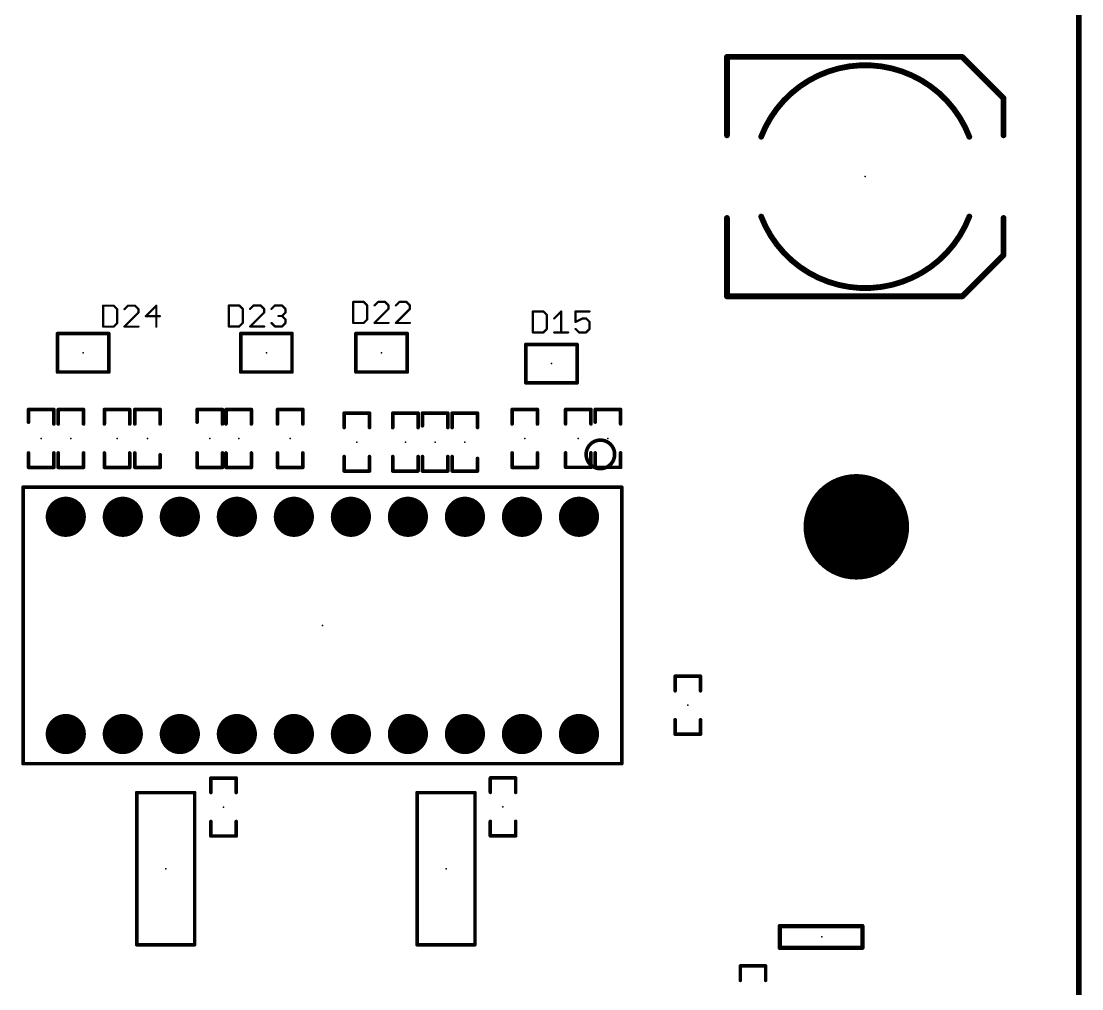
# Model space of a CAD drawing. Extents: x -36 to 36, y -94 to 86.
# Drawn here: x -1.79 to 35.41, y -51.98 to -18.04 of the extents above; entities that cross this region are included whole.
import ezdxf

# ---------------------------------------------------------------- set-up
doc = ezdxf.new("R2010")
doc.units = 0
for name, color, linetype in [('17', 82, 'CONTINUOUS'), ('20', 7, 'CONTINUOUS'), ('21', 253, 'CONTINUOUS'), ('23', 7, 'CONTINUOUS'), ('30', 253, 'CONTINUOUS')]:
    doc.layers.add(name, color=color, linetype=linetype)

# ---------------------------------------------------------------- blocks, each defined once
blk = doc.blocks.new('ROUNDP')
at = {"const_width": 0.5}
blk.add_lwpolyline([(0, -0.25, 1), (0, 0.25, 1), (0, -0.25)], format="xyb", dxfattribs=at)

msp = doc.modelspace()

# ---------------------------------------------------------------- linework, layer by layer
at = {"layer": '20', "const_width": 0.2032}
msp.add_lwpolyline([(35.306, -90), (35.306, 22.86)], dxfattribs=at)
at = {"layer": '20'}
msp.add_circle((27.5, -35.778), 1.8, dxfattribs=at)
at = {"layer": '21'}
for points, const_width in [([(22.963, -19.295), (31.213, -19.295)], 0.2032), ([(22.963, -22.045), (22.963, -19.295)], 0.2032), ([(32.663, -20.745), (31.213, -19.295)], 0.2032), ([(32.663, -20.745), (32.663, -22.045)], 0.2032), ([(22.963, -27.695), (22.963, -24.945)], 0.2032), ([(32.663, -24.945), (32.663, -26.245)], 0.2032), ([(32.663, -26.245), (31.213, -27.695)], 0.2032), ([(9.8531, -27.8887), (9.8531, -28.6259)], 0.0762), ([(10.2217, -27.8887), (9.8531, -27.8887)], 0.0762), ([(10.3446, -28.0115), (10.2217, -27.8887)], 0.0762), ([(10.7244, -27.8887), (10.6015, -28.0115)], 0.0762), ([(10.9701, -27.8887), (10.7244, -27.8887)], 0.0762), ([(11.093, -28.0115), (10.9701, -27.8887)], 0.0762), ([(11.4728, -27.8887), (11.3499, -28.0115)], 0.0762), ([(11.7185, -27.8887), (11.4728, -27.8887)], 0.0762), ([(11.8414, -28.0115), (11.7185, -27.8887)], 0.0762), ([(31.213, -27.695), (22.963, -27.695)], 0.2032), ([(1.0821, -28.0197), (1.0821, -28.7569)], 0.0762), ([(1.4507, -28.0197), (1.0821, -28.0197)], 0.0762), ([(1.5736, -28.1425), (1.4507, -28.0197)], 0.0762), ([(1.5736, -28.634), (1.5736, -28.1425)], 0.0762), ([(1.9534, -28.0197), (1.8305, -28.1425)], 0.0762), ([(1.8305, -28.7569), (2.322, -28.2654)], 0.0762), ([(2.1991, -28.0197), (1.9534, -28.0197)], 0.0762), ([(2.322, -28.1425), (2.1991, -28.0197)], 0.0762), ([(2.322, -28.2654), (2.322, -28.1425)], 0.0762), ([(2.9475, -28.0197), (2.5789, -28.3883)], 0.0762), ([(2.9475, -28.7569), (2.9475, -28.0197)], 0.0762), ([(5.4901, -28.0135), (5.4901, -28.7507)], 0.0762), ([(5.8587, -28.0135), (5.4901, -28.0135)], 0.0762), ([(5.9815, -28.1363), (5.8587, -28.0135)], 0.0762), ([(5.9815, -28.6278), (5.9815, -28.1363)], 0.0762), ([(6.3613, -28.0135), (6.2385, -28.1363)], 0.0762), ([(6.2385, -28.7507), (6.73, -28.2592)], 0.0762), ([(6.6071, -28.0135), (6.3613, -28.0135)], 0.0762), ([(6.73, -28.1363), (6.6071, -28.0135)], 0.0762), ([(6.73, -28.2592), (6.73, -28.1363)], 0.0762), ([(6.9869, -28.1363), (7.1098, -28.0135)], 0.0762), ([(7.1098, -28.0135), (7.3555, -28.0135)], 0.0762), ([(7.3555, -28.0135), (7.4784, -28.1363)], 0.0762), ([(7.4784, -28.2592), (7.3555, -28.3821)], 0.0762), ([(7.4784, -28.1363), (7.4784, -28.2592)], 0.0762), ([(10.3446, -28.503), (10.3446, -28.0115)], 0.0762), ([(10.6015, -28.6259), (11.093, -28.1344)], 0.0762), ([(11.093, -28.1344), (11.093, -28.0115)], 0.0762), ([(11.3499, -28.6259), (11.8414, -28.1344)], 0.0762), ([(11.8414, -28.1344), (11.8414, -28.0115)], 0.0762), ([(16.1551, -28.2227), (16.1551, -28.9599)], 0.0762), ([(16.5237, -28.2227), (16.1551, -28.2227)], 0.0762), ([(16.6466, -28.3455), (16.5237, -28.2227)], 0.0762), ([(16.9035, -28.4684), (17.1493, -28.2227)], 0.0762), ([(17.1493, -28.2227), (17.1493, -28.9599)], 0.0762), ([(18.1434, -28.2227), (17.6519, -28.2227)], 0.0762), ([(17.6519, -28.2227), (17.6519, -28.5913)], 0.0762), ([(1.4507, -28.7569), (1.5736, -28.634)], 0.0762), ([(2.5789, -28.3883), (3.0704, -28.3883)], 0.0762), ([(5.8587, -28.7507), (5.9815, -28.6278)], 0.0762), ([(7.1098, -28.7507), (6.9869, -28.6278)], 0.0762), ([(7.3555, -28.3821), (7.2326, -28.3821)], 0.0762), ([(7.3555, -28.3821), (7.4784, -28.505)], 0.0762), ([(7.4784, -28.6278), (7.3555, -28.7507)], 0.0762), ([(7.4784, -28.505), (7.4784, -28.6278)], 0.0762), ([(9.8531, -28.6259), (10.2217, -28.6259)], 0.0762), ([(10.2217, -28.6259), (10.3446, -28.503)], 0.0762), ([(11.093, -28.6259), (10.6015, -28.6259)], 0.0762), ([(11.8414, -28.6259), (11.3499, -28.6259)], 0.0762), ([(16.6466, -28.837), (16.6466, -28.3455)], 0.0762), ([(17.6519, -28.5913), (17.8977, -28.4684)], 0.0762), ([(17.8977, -28.4684), (18.0205, -28.4684)], 0.0762), ([(18.0205, -28.4684), (18.1434, -28.5913)], 0.0762), ([(18.1434, -28.5913), (18.1434, -28.837)], 0.0762), ([(-0.519, -28.998), (1.281, -28.998)], 0.127), ([(-0.519, -30.348), (-0.519, -28.998)], 0.127), ([(1.0821, -28.7569), (1.4507, -28.7569)], 0.0762), ([(1.281, -28.998), (1.281, -30.348)], 0.127), ([(2.322, -28.7569), (1.8305, -28.7569)], 0.0762), ([(5.4901, -28.7507), (5.8587, -28.7507)], 0.0762), ([(5.9072, -28.998), (7.7072, -28.998)], 0.127), ([(5.9072, -30.348), (5.9072, -28.998)], 0.127), ([(6.73, -28.7507), (6.2385, -28.7507)], 0.0762), ([(7.3555, -28.7507), (7.1098, -28.7507)], 0.0762), ([(7.7072, -28.998), (7.7072, -30.348)], 0.127), ([(9.948, -28.998), (11.748, -28.998)], 0.127), ([(9.948, -30.348), (9.948, -28.998)], 0.127), ([(11.748, -28.998), (11.748, -30.348)], 0.127), ([(16.1551, -28.9599), (16.5237, -28.9599)], 0.0762), ([(16.5237, -28.9599), (16.6466, -28.837)], 0.0762), ([(16.9035, -28.9599), (17.395, -28.9599)], 0.0762), ([(17.7748, -28.9599), (17.6519, -28.837)], 0.0762), ([(18.0205, -28.9599), (17.7748, -28.9599)], 0.0762), ([(18.1434, -28.837), (18.0205, -28.9599)], 0.0762), ([(15.906, -29.379), (17.706, -29.379)], 0.127), ([(15.906, -30.729), (15.906, -29.379)], 0.127), ([(17.706, -29.379), (17.706, -30.729)], 0.127), ([(1.281, -30.348), (-0.519, -30.348)], 0.127), ([(7.7072, -30.348), (5.9072, -30.348)], 0.127), ([(11.748, -30.348), (9.948, -30.348)], 0.127), ([(17.706, -30.729), (15.906, -30.729)], 0.127), ([(-0.6461, -31.663), (-1.5351, -31.663)], 0.127), ([(-1.5351, -31.663), (-1.5351, -32.1075)], 0.127), ([(-0.6461, -32.171), (-0.6461, -31.663)], 0.127), ([(0.3953, -31.663), (-0.4937, -31.663)], 0.127), ([(-0.4937, -31.663), (-0.4937, -32.171)], 0.127), ([(0.3953, -32.171), (0.3953, -31.663)], 0.127), ([(2.0145, -31.663), (1.1255, -31.663)], 0.127), ([(1.1255, -31.663), (1.1255, -32.171)], 0.127), ([(2.0145, -32.171), (2.0145, -31.663)], 0.127), ([(2.1939, -32.171), (2.1939, -31.663)], 0.127), ([(2.1939, -31.663), (3.0829, -31.663)], 0.127), ([(3.0829, -31.663), (3.0829, -32.171)], 0.127), ([(5.2673, -31.663), (4.3783, -31.663)], 0.127), ([(4.3783, -31.663), (4.3783, -32.1075)], 0.127), ([(5.2673, -32.171), (5.2673, -31.663)], 0.127), ([(6.2817, -31.663), (5.3927, -31.663)], 0.127), ([(5.3927, -31.663), (5.3927, -32.171)], 0.127), ([(6.2817, -32.171), (6.2817, -31.663)], 0.127), ([(8.0867, -31.663), (7.1977, -31.663)], 0.127), ([(7.1977, -31.663), (7.1977, -32.171)], 0.127), ([(8.0867, -32.171), (8.0867, -31.663)], 0.127), ([(16.3163, -31.663), (15.4273, -31.663)], 0.127), ([(15.4273, -31.663), (15.4273, -32.171)], 0.127), ([(16.3163, -32.171), (16.3163, -31.663)], 0.127), ([(18.1911, -31.6598), (17.3021, -31.6598)], 0.127), ([(17.3021, -31.6598), (17.3021, -32.1678)], 0.127), ([(18.1911, -32.1678), (18.1911, -31.6598)], 0.127), ([(19.2309, -31.6598), (18.3419, -31.6598)], 0.127), ([(18.3419, -31.6598), (18.3419, -32.1043)], 0.127), ([(19.2309, -32.1678), (19.2309, -31.6598)], 0.127), ([(10.4251, -31.79), (9.5361, -31.79)], 0.127), ([(9.5361, -31.79), (9.5361, -32.298)], 0.127), ([(10.4251, -32.298), (10.4251, -31.79)], 0.127), ([(12.1285, -31.79), (11.2395, -31.79)], 0.127), ([(11.2395, -31.79), (11.2395, -32.298)], 0.127), ([(12.1285, -32.298), (12.1285, -31.79)], 0.127), ([(13.1699, -31.79), (12.2809, -31.79)], 0.127), ([(12.2809, -31.79), (12.2809, -32.2345)], 0.127), ([(13.1699, -32.298), (13.1699, -31.79)], 0.127), ([(13.3239, -32.298), (13.3239, -31.79)], 0.127), ([(13.3239, -31.79), (14.2129, -31.79)], 0.127), ([(14.2129, -31.79), (14.2129, -32.298)], 0.127), ([(-1.5351, -33.695), (-1.5351, -33.187)], 0.127), ([(-0.6461, -33.187), (-0.6461, -33.695)], 0.127), ([(-0.4937, -33.187), (-0.4937, -33.695)], 0.127), ([(0.3953, -33.695), (0.3953, -33.187)], 0.127), ([(1.1255, -33.187), (1.1255, -33.695)], 0.127), ([(2.0145, -33.695), (2.0145, -33.187)], 0.127), ([(2.1939, -33.187), (2.1939, -33.695)], 0.127), ([(3.0829, -33.695), (3.0829, -33.2505)], 0.127), ([(4.3783, -33.695), (4.3783, -33.187)], 0.127), ([(5.2673, -33.187), (5.2673, -33.695)], 0.127), ([(5.3927, -33.187), (5.3927, -33.695)], 0.127), ([(6.2817, -33.695), (6.2817, -33.187)], 0.127), ([(7.1977, -33.187), (7.1977, -33.695)], 0.127), ([(8.0867, -33.695), (8.0867, -33.187)], 0.127), ([(9.5361, -33.314), (9.5361, -33.822)], 0.127), ([(10.4251, -33.822), (10.4251, -33.314)], 0.127), ([(11.2395, -33.314), (11.2395, -33.822)], 0.127), ([(12.1285, -33.822), (12.1285, -33.314)], 0.127), ([(12.2809, -33.822), (12.2809, -33.314)], 0.127), ([(13.1699, -33.314), (13.1699, -33.822)], 0.127), ([(13.3239, -33.314), (13.3239, -33.822)], 0.127), ([(14.2129, -33.822), (14.2129, -33.3775)], 0.127), ([(15.4273, -33.187), (15.4273, -33.695)], 0.127), ([(16.3163, -33.695), (16.3163, -33.187)], 0.127), ([(17.3021, -33.1838), (17.3021, -33.6918)], 0.127), ([(18.1911, -33.6918), (18.1911, -33.1838)], 0.127), ([(18.3419, -33.6918), (18.3419, -33.1838)], 0.127), ([(19.2309, -33.1838), (19.2309, -33.6918)], 0.127), ([(-0.6461, -33.695), (-1.5351, -33.695)], 0.127), ([(-0.4937, -33.695), (0.3953, -33.695)], 0.127), ([(1.1255, -33.695), (2.0145, -33.695)], 0.127), ([(2.1939, -33.695), (3.0829, -33.695)], 0.127), ([(5.2673, -33.695), (4.3783, -33.695)], 0.127), ([(5.3927, -33.695), (6.2817, -33.695)], 0.127), ([(7.1977, -33.695), (8.0867, -33.695)], 0.127), ([(9.5361, -33.822), (10.4251, -33.822)], 0.127), ([(11.2395, -33.822), (12.1285, -33.822)], 0.127), ([(13.1699, -33.822), (12.2809, -33.822)], 0.127), ([(13.3239, -33.822), (14.2129, -33.822)], 0.127), ([(15.4273, -33.695), (16.3163, -33.695)], 0.127), ([(17.3021, -33.6918), (18.1911, -33.6918)], 0.127), ([(19.2309, -33.6918), (18.3419, -33.6918)], 0.127), ([(-1.7275, -34.387), (19.2725, -34.387)], 0.127), ([(-1.7275, -44.087), (-1.7275, -34.387)], 0.127), ([(19.2725, -34.387), (19.2725, -44.087)], 0.127), ([(22.0345, -41.021), (21.1455, -41.021)], 0.127), ([(21.1455, -41.021), (21.1455, -41.529)], 0.127), ([(22.0345, -41.529), (22.0345, -41.021)], 0.127), ([(21.1455, -42.545), (21.1455, -43.053)], 0.127), ([(22.0345, -43.053), (22.0345, -42.545)], 0.127), ([(21.1455, -43.053), (22.0345, -43.053)], 0.127), ([(19.2725, -44.087), (-1.7275, -44.087)], 0.127), ([(5.7499, -44.5916), (4.8609, -44.5916)], 0.127), ([(4.8609, -44.5916), (4.8609, -45.0996)], 0.127), ([(5.7499, -45.0996), (5.7499, -44.5916)], 0.127), ([(15.5511, -44.5868), (14.6621, -44.5868)], 0.127), ([(14.6621, -44.5868), (14.6621, -45.0948)], 0.127), ([(15.5511, -45.0948), (15.5511, -44.5868)], 0.127), ([(2.2606, -50.4384), (2.2606, -45.1044)], 0.127), ([(2.2606, -45.1044), (4.2926, -45.1044)], 0.127), ([(4.2926, -45.1044), (4.2926, -50.4384)], 0.127), ([(12.0936, -50.4384), (12.0936, -45.1044)], 0.127), ([(12.0936, -45.1044), (14.1256, -45.1044)], 0.127), ([(14.1256, -45.1044), (14.1256, -50.4384)], 0.127), ([(4.8609, -46.1156), (4.8609, -46.6236)], 0.127), ([(5.7499, -46.6236), (5.7499, -46.1156)], 0.127), ([(14.6621, -46.1108), (14.6621, -46.6188)], 0.127), ([(15.5511, -46.6188), (15.5511, -46.1108)], 0.127), ([(4.8609, -46.6236), (5.7499, -46.6236)], 0.127), ([(14.6621, -46.6188), (15.5511, -46.6188)], 0.127), ([(24.8158, -50.546), (24.8158, -49.784)], 0.1524), ([(24.8158, -49.784), (27.7114, -49.784)], 0.1524), ([(27.7114, -49.784), (27.7114, -50.546)], 0.1524), ([(4.2926, -50.4384), (2.2606, -50.4384)], 0.127), ([(14.1256, -50.4384), (12.0936, -50.4384)], 0.127), ([(27.7114, -50.546), (24.8158, -50.546)], 0.1524), ([(24.3205, -51.181), (23.4315, -51.181)], 0.127), ([(23.4315, -51.181), (23.4315, -51.689)], 0.127), ([(24.3205, -51.689), (24.3205, -51.181)], 0.127)]:
    msp.add_lwpolyline(points, dxfattribs=dict(at, const_width=const_width))
for points, const_width in [([(22.963, -19.2442, 1), (22.963, -19.3458)], 0.1016), ([(23.0138, -19.295, 1), (22.9122, -19.295)], 0.1016), ([(31.2489, -19.2591, 1), (31.1771, -19.3309)], 0.1016), ([(31.213, -19.3458, 1), (31.213, -19.2442)], 0.1016), ([(31.463, -22.095, 0.6875), (24.163, -22.095)], 0.2032), ([(32.7138, -20.745, 1), (32.6122, -20.745)], 0.1016), ([(32.6271, -20.7809, 1), (32.6989, -20.7091)], 0.1016), ([(22.9122, -22.045, 1), (23.0138, -22.045)], 0.1016), ([(24.1156, -22.0768, 1), (24.2104, -22.1132)], 0.1016), ([(31.4156, -22.1132, 1), (31.5104, -22.0768)], 0.1016), ([(32.6122, -22.045, 1), (32.7138, -22.045)], 0.1016), ([(23.0138, -24.945, 1), (22.9122, -24.945)], 0.1016), ([(24.163, -24.895, 0.6875), (31.463, -24.895)], 0.2032), ([(24.2104, -24.8768, 1), (24.1156, -24.9132)], 0.1016), ([(31.5104, -24.9132, 1), (31.4156, -24.8768)], 0.1016), ([(32.7138, -24.945, 1), (32.6122, -24.945)], 0.1016), ([(32.6122, -26.245, 1), (32.7138, -26.245)], 0.1016), ([(32.6989, -26.2809, 1), (32.6271, -26.2091)], 0.1016), ([(9.8531, -27.8696, 1), (9.8531, -27.9077)], 0.0381), ([(9.8722, -27.8887, 1), (9.8341, -27.8887)], 0.0381), ([(10.2352, -27.8752, 1), (10.2082, -27.9021)], 0.0381), ([(10.2217, -27.9077, 1), (10.2217, -27.8696)], 0.0381), ([(10.7244, -27.8696, 1), (10.7244, -27.9077)], 0.0381), ([(10.7379, -27.9021, 1), (10.7109, -27.8752)], 0.0381), ([(10.9836, -27.8752, 1), (10.9567, -27.9021)], 0.0381), ([(10.9701, -27.9077, 1), (10.9701, -27.8696)], 0.0381), ([(11.4728, -27.8696, 1), (11.4728, -27.9077)], 0.0381), ([(11.4863, -27.9021, 1), (11.4593, -27.8752)], 0.0381), ([(11.732, -27.8752, 1), (11.7051, -27.9021)], 0.0381), ([(11.7185, -27.9077, 1), (11.7185, -27.8696)], 0.0381), ([(22.963, -27.6442, 1), (22.963, -27.7458)], 0.1016), ([(22.9122, -27.695, 1), (23.0138, -27.695)], 0.1016), ([(31.1771, -27.6591, 1), (31.2489, -27.7309)], 0.1016), ([(31.213, -27.7458, 1), (31.213, -27.6442)], 0.1016), ([(1.0821, -28.0006, 1), (1.0821, -28.0387)], 0.0381), ([(1.1012, -28.0197, 1), (1.0631, -28.0197)], 0.0381), ([(1.4642, -28.0062, 1), (1.4372, -28.0331)], 0.0381), ([(1.4507, -28.0387, 1), (1.4507, -28.0006)], 0.0381), ([(1.5926, -28.1425, 1), (1.5545, -28.1425)], 0.0381), ([(1.5601, -28.156, 1), (1.5871, -28.1291)], 0.0381), ([(1.817, -28.1291, 1), (1.844, -28.156)], 0.0381), ([(1.9534, -28.0006, 1), (1.9534, -28.0387)], 0.0381), ([(1.9669, -28.0331, 1), (1.9399, -28.0062)], 0.0381), ([(2.2126, -28.0062, 1), (2.1857, -28.0331)], 0.0381), ([(2.1991, -28.0387, 1), (2.1991, -28.0006)], 0.0381), ([(2.3411, -28.1425, 1), (2.303, -28.1425)], 0.0381), ([(2.303, -28.2654, 1), (2.3411, -28.2654)], 0.0381), ([(2.3085, -28.156, 1), (2.3355, -28.1291)], 0.0381), ([(2.3355, -28.2789, 1), (2.3085, -28.2519)], 0.0381), ([(2.9666, -28.0197, 1), (2.9285, -28.0197)], 0.0381), ([(2.961, -28.0331, 1), (2.9341, -28.0062)], 0.0381), ([(5.4901, -27.9944, 1), (5.4901, -28.0325)], 0.0381), ([(5.5091, -28.0135, 1), (5.471, -28.0135)], 0.0381), ([(5.8721, -28, 1), (5.8452, -28.0269)], 0.0381), ([(5.8587, -28.0325, 1), (5.8587, -27.9944)], 0.0381), ([(6.0006, -28.1363, 1), (5.9625, -28.1363)], 0.0381), ([(5.9681, -28.1498, 1), (5.995, -28.1229)], 0.0381), ([(6.225, -28.1229, 1), (6.2519, -28.1498)], 0.0381), ([(6.3613, -27.9944, 1), (6.3613, -28.0325)], 0.0381), ([(6.3748, -28.0269, 1), (6.3479, -28)], 0.0381), ([(6.6206, -28, 1), (6.5936, -28.0269)], 0.0381), ([(6.6071, -28.0325, 1), (6.6071, -27.9944)], 0.0381), ([(6.749, -28.1363, 1), (6.7109, -28.1363)], 0.0381), ([(6.7109, -28.2592, 1), (6.749, -28.2592)], 0.0381), ([(6.7165, -28.1498, 1), (6.7434, -28.1229)], 0.0381), ([(6.7434, -28.2727, 1), (6.7165, -28.2457)], 0.0381), ([(6.9734, -28.1229, 1), (7.0004, -28.1498)], 0.0381), ([(7.1098, -27.9944, 1), (7.1098, -28.0325)], 0.0381), ([(7.1232, -28.0269, 1), (7.0963, -28)], 0.0381), ([(7.369, -28, 1), (7.342, -28.0269)], 0.0381), ([(7.3555, -28.0325, 1), (7.3555, -27.9944)], 0.0381), ([(7.4974, -28.1363, 1), (7.4593, -28.1363)], 0.0381), ([(7.4593, -28.2592, 1), (7.4974, -28.2592)], 0.0381), ([(7.4649, -28.1498, 1), (7.4918, -28.1229)], 0.0381), ([(7.4918, -28.2727, 1), (7.4649, -28.2457)], 0.0381), ([(10.3636, -28.0115, 1), (10.3255, -28.0115)], 0.0381), ([(10.3311, -28.025, 1), (10.3581, -27.9981)], 0.0381), ([(10.588, -27.9981, 1), (10.615, -28.025)], 0.0381), ([(11.112, -28.0115, 1), (11.0739, -28.0115)], 0.0381), ([(11.0739, -28.1344, 1), (11.112, -28.1344)], 0.0381), ([(11.0795, -28.025, 1), (11.1065, -27.9981)], 0.0381), ([(11.1065, -28.1479, 1), (11.0795, -28.1209)], 0.0381), ([(11.3365, -27.9981, 1), (11.3634, -28.025)], 0.0381), ([(11.8605, -28.0115, 1), (11.8224, -28.0115)], 0.0381), ([(11.8224, -28.1344, 1), (11.8605, -28.1344)], 0.0381), ([(11.8279, -28.025, 1), (11.8549, -27.9981)], 0.0381), ([(11.8549, -28.1479, 1), (11.8279, -28.1209)], 0.0381), ([(16.1742, -28.2227, 1), (16.1361, -28.2227)], 0.0381), ([(16.1551, -28.2036, 1), (16.1551, -28.2417)], 0.0381), ([(16.5372, -28.2092, 1), (16.5102, -28.2361)], 0.0381), ([(16.5237, -28.2417, 1), (16.5237, -28.2036)], 0.0381), ([(17.1683, -28.2227, 1), (17.1302, -28.2227)], 0.0381), ([(17.1627, -28.2361, 1), (17.1358, -28.2092)], 0.0381), ([(17.6519, -28.2036, 1), (17.6519, -28.2417)], 0.0381), ([(17.671, -28.2227, 1), (17.6329, -28.2227)], 0.0381), ([(18.1434, -28.2417, 1), (18.1434, -28.2036)], 0.0381), ([(1.5545, -28.634, 1), (1.5926, -28.634)], 0.0381), ([(1.5871, -28.6475, 1), (1.5601, -28.6206)], 0.0381), ([(2.5789, -28.3692, 1), (2.5789, -28.4073)], 0.0381), ([(2.5655, -28.3748, 1), (2.5924, -28.4018)], 0.0381), ([(3.0704, -28.4073, 1), (3.0704, -28.3692)], 0.0381), ([(5.9625, -28.6278, 1), (6.0006, -28.6278)], 0.0381), ([(5.995, -28.6413, 1), (5.9681, -28.6144)], 0.0381), ([(7.0004, -28.6144, 1), (6.9734, -28.6413)], 0.0381), ([(7.2326, -28.363, 1), (7.2326, -28.4011)], 0.0381), ([(7.369, -28.3686, 1), (7.342, -28.3956)], 0.0381), ([(7.342, -28.3686, 1), (7.369, -28.3956)], 0.0381), ([(7.3555, -28.4011, 1), (7.3555, -28.363)], 0.0381), ([(7.4974, -28.505, 1), (7.4593, -28.505)], 0.0381), ([(7.4593, -28.6278, 1), (7.4974, -28.6278)], 0.0381), ([(7.4649, -28.5184, 1), (7.4918, -28.4915)], 0.0381), ([(7.4918, -28.6413, 1), (7.4649, -28.6144)], 0.0381), ([(9.8531, -28.6069, 1), (9.8531, -28.645)], 0.0381), ([(9.8341, -28.6259, 1), (9.8722, -28.6259)], 0.0381), ([(10.2082, -28.6124, 1), (10.2352, -28.6394)], 0.0381), ([(10.2217, -28.645, 1), (10.2217, -28.6069)], 0.0381), ([(10.3255, -28.503, 1), (10.3636, -28.503)], 0.0381), ([(10.3581, -28.5165, 1), (10.3311, -28.4896)], 0.0381), ([(10.6015, -28.6069, 1), (10.6015, -28.645)], 0.0381), ([(10.588, -28.6124, 1), (10.615, -28.6394)], 0.0381), ([(11.093, -28.645, 1), (11.093, -28.6069)], 0.0381), ([(11.3499, -28.6069, 1), (11.3499, -28.645)], 0.0381), ([(11.3365, -28.6124, 1), (11.3634, -28.6394)], 0.0381), ([(11.8414, -28.645, 1), (11.8414, -28.6069)], 0.0381), ([(16.6656, -28.3455, 1), (16.6275, -28.3455)], 0.0381), ([(16.6331, -28.359, 1), (16.6601, -28.3321)], 0.0381), ([(16.89, -28.4549, 1), (16.917, -28.4819)], 0.0381), ([(17.6434, -28.5742, 1), (17.6605, -28.6083)], 0.0381), ([(17.6329, -28.5913, 1), (17.671, -28.5913)], 0.0381), ([(17.8977, -28.4494, 1), (17.8977, -28.4875)], 0.0381), ([(17.9062, -28.4855, 1), (17.8892, -28.4514)], 0.0381), ([(18.034, -28.4549, 1), (18.0071, -28.4819)], 0.0381), ([(18.0205, -28.4875, 1), (18.0205, -28.4494)], 0.0381), ([(18.1625, -28.5913, 1), (18.1244, -28.5913)], 0.0381), ([(18.1299, -28.6048, 1), (18.1569, -28.5778)], 0.0381), ([(-0.4873, -28.998, 1), (-0.5508, -28.998)], 0.0635), ([(-0.519, -28.9663, 1), (-0.519, -29.0297)], 0.0635), ([(1.0821, -28.7379, 1), (1.0821, -28.776)], 0.0381), ([(1.0631, -28.7569, 1), (1.1012, -28.7569)], 0.0381), ([(1.3128, -28.998, 1), (1.2493, -28.998)], 0.0635), ([(1.281, -29.0297, 1), (1.281, -28.9663)], 0.0635), ([(1.4372, -28.7434, 1), (1.4642, -28.7704)], 0.0381), ([(1.4507, -28.776, 1), (1.4507, -28.7379)], 0.0381), ([(1.8305, -28.7379, 1), (1.8305, -28.776)], 0.0381), ([(1.817, -28.7434, 1), (1.844, -28.7704)], 0.0381), ([(2.322, -28.776, 1), (2.322, -28.7379)], 0.0381), ([(2.9285, -28.7569, 1), (2.9666, -28.7569)], 0.0381), ([(5.4901, -28.7317, 1), (5.4901, -28.7698)], 0.0381), ([(5.471, -28.7507, 1), (5.5091, -28.7507)], 0.0381), ([(5.8452, -28.7372, 1), (5.8721, -28.7642)], 0.0381), ([(5.8587, -28.7698, 1), (5.8587, -28.7317)], 0.0381), ([(5.939, -28.998, 1), (5.8755, -28.998)], 0.0635), ([(5.9072, -28.9663, 1), (5.9072, -29.0297)], 0.0635), ([(6.225, -28.7372, 1), (6.2519, -28.7642)], 0.0381), ([(6.2385, -28.7317, 1), (6.2385, -28.7698)], 0.0381), ([(6.73, -28.7698, 1), (6.73, -28.7317)], 0.0381), ([(7.1098, -28.7317, 1), (7.1098, -28.7698)], 0.0381), ([(7.0963, -28.7642, 1), (7.1232, -28.7372)], 0.0381), ([(7.342, -28.7372, 1), (7.369, -28.7642)], 0.0381), ([(7.3555, -28.7698, 1), (7.3555, -28.7317)], 0.0381), ([(7.7389, -28.998, 1), (7.6755, -28.998)], 0.0635), ([(7.7072, -29.0297, 1), (7.7072, -28.9663)], 0.0635), ([(9.9798, -28.998, 1), (9.9162, -28.998)], 0.0635), ([(9.948, -28.9663, 1), (9.948, -29.0297)], 0.0635), ([(11.7798, -28.998, 1), (11.7163, -28.998)], 0.0635), ([(11.748, -29.0297, 1), (11.748, -28.9663)], 0.0635), ([(16.1551, -28.9409, 1), (16.1551, -28.979)], 0.0381), ([(16.1361, -28.9599, 1), (16.1742, -28.9599)], 0.0381), ([(16.5102, -28.9464, 1), (16.5372, -28.9734)], 0.0381), ([(16.5237, -28.979, 1), (16.5237, -28.9409)], 0.0381), ([(16.6275, -28.837, 1), (16.6656, -28.837)], 0.0381), ([(16.6601, -28.8505, 1), (16.6331, -28.8236)], 0.0381), ([(16.9035, -28.9409, 1), (16.9035, -28.979)], 0.0381), ([(17.1302, -28.9599, 1), (17.1683, -28.9599)], 0.0381), ([(17.395, -28.979, 1), (17.395, -28.9409)], 0.0381), ([(17.6654, -28.8236, 1), (17.6385, -28.8505)], 0.0381), ([(17.7748, -28.9409, 1), (17.7748, -28.979)], 0.0381), ([(17.7613, -28.9734, 1), (17.7883, -28.9464)], 0.0381), ([(18.0071, -28.9464, 1), (18.034, -28.9734)], 0.0381), ([(18.0205, -28.979, 1), (18.0205, -28.9409)], 0.0381), ([(18.1244, -28.837, 1), (18.1625, -28.837)], 0.0381), ([(18.1569, -28.8505, 1), (18.1299, -28.8236)], 0.0381), ([(15.9378, -29.379, 1), (15.8742, -29.379)], 0.0635), ([(15.906, -29.3473, 1), (15.906, -29.4108)], 0.0635), ([(17.7377, -29.379, 1), (17.6743, -29.379)], 0.0635), ([(17.706, -29.4108, 1), (17.706, -29.3473)], 0.0635), ([(-0.519, -30.3163, 1), (-0.519, -30.3798)], 0.0635), ([(-0.5508, -30.348, 1), (-0.4873, -30.348)], 0.0635), ([(1.2493, -30.348, 1), (1.3128, -30.348)], 0.0635), ([(1.281, -30.3798, 1), (1.281, -30.3163)], 0.0635), ([(5.9072, -30.3163, 1), (5.9072, -30.3798)], 0.0635), ([(5.8755, -30.348, 1), (5.939, -30.348)], 0.0635), ([(7.6755, -30.348, 1), (7.7389, -30.348)], 0.0635), ([(7.7072, -30.3798, 1), (7.7072, -30.3163)], 0.0635), ([(9.9162, -30.348, 1), (9.9798, -30.348)], 0.0635), ([(9.948, -30.3163, 1), (9.948, -30.3798)], 0.0635), ([(11.7163, -30.348, 1), (11.7798, -30.348)], 0.0635), ([(11.748, -30.3798, 1), (11.748, -30.3163)], 0.0635), ([(15.8742, -30.729, 1), (15.9378, -30.729)], 0.0635), ([(15.906, -30.6973, 1), (15.906, -30.7608)], 0.0635), ([(17.6743, -30.729, 1), (17.7377, -30.729)], 0.0635), ([(17.706, -30.7608, 1), (17.706, -30.6973)], 0.0635), ([(-1.5034, -31.663, 1), (-1.5669, -31.663)], 0.0635), ([(-1.5351, -31.6313, 1), (-1.5351, -31.6947)], 0.0635), ([(-0.6143, -31.663, 1), (-0.6779, -31.663)], 0.0635), ([(-0.6461, -31.6947, 1), (-0.6461, -31.6313)], 0.0635), ([(-0.4937, -31.6313, 1), (-0.4937, -31.6947)], 0.0635), ([(-0.462, -31.663, 1), (-0.5254, -31.663)], 0.0635), ([(0.4271, -31.663, 1), (0.3636, -31.663)], 0.0635), ([(0.3953, -31.6947, 1), (0.3953, -31.6313)], 0.0635), ([(1.1255, -31.6313, 1), (1.1255, -31.6947)], 0.0635), ([(1.1572, -31.663, 1), (1.0938, -31.663)], 0.0635), ([(2.0463, -31.663, 1), (1.9828, -31.663)], 0.0635), ([(2.0145, -31.6947, 1), (2.0145, -31.6313)], 0.0635), ([(2.1939, -31.6313, 1), (2.1939, -31.6947)], 0.0635), ([(2.2257, -31.663, 1), (2.1622, -31.663)], 0.0635), ([(3.1147, -31.663, 1), (3.0511, -31.663)], 0.0635), ([(3.0829, -31.6947, 1), (3.0829, -31.6313)], 0.0635), ([(4.4101, -31.663, 1), (4.3466, -31.663)], 0.0635), ([(4.3783, -31.6313, 1), (4.3783, -31.6947)], 0.0635), ([(5.2991, -31.663, 1), (5.2356, -31.663)], 0.0635), ([(5.2673, -31.6947, 1), (5.2673, -31.6313)], 0.0635), ([(5.4245, -31.663, 1), (5.361, -31.663)], 0.0635), ([(5.3927, -31.6313, 1), (5.3927, -31.6947)], 0.0635), ([(6.3135, -31.663, 1), (6.25, -31.663)], 0.0635), ([(6.2817, -31.6947, 1), (6.2817, -31.6313)], 0.0635), ([(7.1977, -31.6313, 1), (7.1977, -31.6947)], 0.0635), ([(7.2294, -31.663, 1), (7.166, -31.663)], 0.0635), ([(8.1185, -31.663, 1), (8.0549, -31.663)], 0.0635), ([(8.0867, -31.6947, 1), (8.0867, -31.6313)], 0.0635), ([(15.4273, -31.6313, 1), (15.4273, -31.6947)], 0.0635), ([(15.4591, -31.663, 1), (15.3956, -31.663)], 0.0635), ([(16.3481, -31.663, 1), (16.2846, -31.663)], 0.0635), ([(16.3163, -31.6947, 1), (16.3163, -31.6313)], 0.0635), ([(17.3021, -31.6281, 1), (17.3021, -31.6915)], 0.0635), ([(17.3338, -31.6598, 1), (17.2704, -31.6598)], 0.0635), ([(18.2229, -31.6598, 1), (18.1594, -31.6598)], 0.0635), ([(18.1911, -31.6915, 1), (18.1911, -31.6281)], 0.0635), ([(18.3737, -31.6598, 1), (18.3102, -31.6598)], 0.0635), ([(18.3419, -31.6281, 1), (18.3419, -31.6915)], 0.0635), ([(19.2627, -31.6598, 1), (19.1992, -31.6598)], 0.0635), ([(19.2309, -31.6915, 1), (19.2309, -31.6281)], 0.0635), ([(9.5361, -31.7583, 1), (9.5361, -31.8218)], 0.0635), ([(9.5679, -31.79, 1), (9.5044, -31.79)], 0.0635), ([(10.4569, -31.79, 1), (10.3933, -31.79)], 0.0635), ([(10.4251, -31.8218, 1), (10.4251, -31.7583)], 0.0635), ([(11.2395, -31.7583, 1), (11.2395, -31.8218)], 0.0635), ([(11.2713, -31.79, 1), (11.2078, -31.79)], 0.0635), ([(12.1603, -31.79, 1), (12.0968, -31.79)], 0.0635), ([(12.1285, -31.8218, 1), (12.1285, -31.7583)], 0.0635), ([(12.2809, -31.7583, 1), (12.2809, -31.8218)], 0.0635), ([(12.3127, -31.79, 1), (12.2492, -31.79)], 0.0635), ([(13.2017, -31.79, 1), (13.1381, -31.79)], 0.0635), ([(13.1699, -31.8218, 1), (13.1699, -31.7583)], 0.0635), ([(13.3557, -31.79, 1), (13.2921, -31.79)], 0.0635), ([(13.3239, -31.7583, 1), (13.3239, -31.8218)], 0.0635), ([(14.2447, -31.79, 1), (14.1812, -31.79)], 0.0635), ([(14.2129, -31.8218, 1), (14.2129, -31.7583)], 0.0635), ([(-1.5669, -32.1075, 1), (-1.5034, -32.1075)], 0.0635), ([(-0.6779, -32.171, 1), (-0.6143, -32.171)], 0.0635), ([(-0.5254, -32.171, 1), (-0.462, -32.171)], 0.0635), ([(0.3636, -32.171, 1), (0.4271, -32.171)], 0.0635), ([(1.0938, -32.171, 1), (1.1572, -32.171)], 0.0635), ([(1.9828, -32.171, 1), (2.0463, -32.171)], 0.0635), ([(2.1622, -32.171, 1), (2.2257, -32.171)], 0.0635), ([(3.0511, -32.171, 1), (3.1147, -32.171)], 0.0635), ([(4.3466, -32.1075, 1), (4.4101, -32.1075)], 0.0635), ([(5.2356, -32.171, 1), (5.2991, -32.171)], 0.0635), ([(5.361, -32.171, 1), (5.4245, -32.171)], 0.0635), ([(6.25, -32.171, 1), (6.3135, -32.171)], 0.0635), ([(7.166, -32.171, 1), (7.2294, -32.171)], 0.0635), ([(8.0549, -32.171, 1), (8.1185, -32.171)], 0.0635), ([(9.5044, -32.298, 1), (9.5679, -32.298)], 0.0635), ([(10.3933, -32.298, 1), (10.4569, -32.298)], 0.0635), ([(11.2078, -32.298, 1), (11.2713, -32.298)], 0.0635), ([(12.0968, -32.298, 1), (12.1603, -32.298)], 0.0635), ([(12.2492, -32.2345, 1), (12.3127, -32.2345)], 0.0635), ([(13.1381, -32.298, 1), (13.2017, -32.298)], 0.0635), ([(13.2921, -32.298, 1), (13.3557, -32.298)], 0.0635), ([(14.1812, -32.298, 1), (14.2447, -32.298)], 0.0635), ([(15.3956, -32.171, 1), (15.4591, -32.171)], 0.0635), ([(16.2846, -32.171, 1), (16.3481, -32.171)], 0.0635), ([(17.2704, -32.1678, 1), (17.3338, -32.1678)], 0.0635), ([(18.1594, -32.1678, 1), (18.2229, -32.1678)], 0.0635), ([(18.3102, -32.1043, 1), (18.3737, -32.1043)], 0.0635), ([(19.1992, -32.1678, 1), (19.2627, -32.1678)], 0.0635), ([(18.5225, -33.737, 1), (18.5225, -32.737, 1), (18.5225, -33.737)], 0.127), ([(-1.5034, -33.187, 1), (-1.5669, -33.187)], 0.0635), ([(-0.6143, -33.187, 1), (-0.6779, -33.187)], 0.0635), ([(-0.462, -33.187, 1), (-0.5254, -33.187)], 0.0635), ([(0.4271, -33.187, 1), (0.3636, -33.187)], 0.0635), ([(1.1572, -33.187, 1), (1.0938, -33.187)], 0.0635), ([(2.0463, -33.187, 1), (1.9828, -33.187)], 0.0635), ([(2.2257, -33.187, 1), (2.1622, -33.187)], 0.0635), ([(3.1147, -33.2505, 1), (3.0511, -33.2505)], 0.0635), ([(4.4101, -33.187, 1), (4.3466, -33.187)], 0.0635), ([(5.2991, -33.187, 1), (5.2356, -33.187)], 0.0635), ([(5.4245, -33.187, 1), (5.361, -33.187)], 0.0635), ([(6.3135, -33.187, 1), (6.25, -33.187)], 0.0635), ([(7.2294, -33.187, 1), (7.166, -33.187)], 0.0635), ([(8.1185, -33.187, 1), (8.0549, -33.187)], 0.0635), ([(9.5679, -33.314, 1), (9.5044, -33.314)], 0.0635), ([(10.4569, -33.314, 1), (10.3933, -33.314)], 0.0635), ([(11.2713, -33.314, 1), (11.2078, -33.314)], 0.0635), ([(12.1603, -33.314, 1), (12.0968, -33.314)], 0.0635), ([(12.3127, -33.314, 1), (12.2492, -33.314)], 0.0635), ([(13.2017, -33.314, 1), (13.1381, -33.314)], 0.0635), ([(13.3557, -33.314, 1), (13.2921, -33.314)], 0.0635), ([(14.2447, -33.3775, 1), (14.1812, -33.3775)], 0.0635), ([(15.4591, -33.187, 1), (15.3956, -33.187)], 0.0635), ([(16.3481, -33.187, 1), (16.2846, -33.187)], 0.0635), ([(17.3338, -33.1838, 1), (17.2704, -33.1838)], 0.0635), ([(18.2229, -33.1838, 1), (18.1594, -33.1838)], 0.0635), ([(18.3737, -33.1838, 1), (18.3102, -33.1838)], 0.0635), ([(19.2627, -33.1838, 1), (19.1992, -33.1838)], 0.0635), ([(-1.5351, -33.6632, 1), (-1.5351, -33.7268)], 0.0635), ([(-1.5669, -33.695, 1), (-1.5034, -33.695)], 0.0635), ([(-0.6779, -33.695, 1), (-0.6143, -33.695)], 0.0635), ([(-0.6461, -33.7268, 1), (-0.6461, -33.6632)], 0.0635), ([(-0.4937, -33.6632, 1), (-0.4937, -33.7268)], 0.0635), ([(-0.5254, -33.695, 1), (-0.462, -33.695)], 0.0635), ([(0.3636, -33.695, 1), (0.4271, -33.695)], 0.0635), ([(0.3953, -33.7268, 1), (0.3953, -33.6632)], 0.0635), ([(1.1255, -33.6632, 1), (1.1255, -33.7268)], 0.0635), ([(1.0938, -33.695, 1), (1.1572, -33.695)], 0.0635), ([(1.9828, -33.695, 1), (2.0463, -33.695)], 0.0635), ([(2.0145, -33.7268, 1), (2.0145, -33.6632)], 0.0635), ([(2.1939, -33.6632, 1), (2.1939, -33.7268)], 0.0635), ([(2.1622, -33.695, 1), (2.2257, -33.695)], 0.0635), ([(3.0511, -33.695, 1), (3.1147, -33.695)], 0.0635), ([(3.0829, -33.7268, 1), (3.0829, -33.6632)], 0.0635), ([(4.3783, -33.6632, 1), (4.3783, -33.7268)], 0.0635), ([(4.3466, -33.695, 1), (4.4101, -33.695)], 0.0635), ([(5.2356, -33.695, 1), (5.2991, -33.695)], 0.0635), ([(5.2673, -33.7268, 1), (5.2673, -33.6632)], 0.0635), ([(5.3927, -33.6632, 1), (5.3927, -33.7268)], 0.0635), ([(5.361, -33.695, 1), (5.4245, -33.695)], 0.0635), ([(6.25, -33.695, 1), (6.3135, -33.695)], 0.0635), ([(6.2817, -33.7268, 1), (6.2817, -33.6632)], 0.0635), ([(7.1977, -33.6632, 1), (7.1977, -33.7268)], 0.0635), ([(7.166, -33.695, 1), (7.2294, -33.695)], 0.0635), ([(8.0549, -33.695, 1), (8.1185, -33.695)], 0.0635), ([(8.0867, -33.7268, 1), (8.0867, -33.6632)], 0.0635), ([(9.5361, -33.7903, 1), (9.5361, -33.8538)], 0.0635), ([(9.5044, -33.822, 1), (9.5679, -33.822)], 0.0635), ([(10.3933, -33.822, 1), (10.4569, -33.822)], 0.0635), ([(10.4251, -33.8538, 1), (10.4251, -33.7903)], 0.0635), ([(11.2395, -33.7903, 1), (11.2395, -33.8538)], 0.0635), ([(11.2078, -33.822, 1), (11.2713, -33.822)], 0.0635), ([(12.0968, -33.822, 1), (12.1603, -33.822)], 0.0635), ([(12.1285, -33.8538, 1), (12.1285, -33.7903)], 0.0635), ([(12.2809, -33.7903, 1), (12.2809, -33.8538)], 0.0635), ([(12.2492, -33.822, 1), (12.3127, -33.822)], 0.0635), ([(13.1381, -33.822, 1), (13.2017, -33.822)], 0.0635), ([(13.1699, -33.8538, 1), (13.1699, -33.7903)], 0.0635), ([(13.2921, -33.822, 1), (13.3557, -33.822)], 0.0635), ([(13.3239, -33.7903, 1), (13.3239, -33.8538)], 0.0635), ([(14.1812, -33.822, 1), (14.2447, -33.822)], 0.0635), ([(14.2129, -33.8538, 1), (14.2129, -33.7903)], 0.0635), ([(15.4273, -33.6632, 1), (15.4273, -33.7268)], 0.0635), ([(15.3956, -33.695, 1), (15.4591, -33.695)], 0.0635), ([(16.2846, -33.695, 1), (16.3481, -33.695)], 0.0635), ([(16.3163, -33.7268, 1), (16.3163, -33.6632)], 0.0635), ([(17.3021, -33.66, 1), (17.3021, -33.7236)], 0.0635), ([(17.2704, -33.6918, 1), (17.3338, -33.6918)], 0.0635), ([(18.1594, -33.6918, 1), (18.2229, -33.6918)], 0.0635), ([(18.1911, -33.7236, 1), (18.1911, -33.66)], 0.0635), ([(18.3419, -33.66, 1), (18.3419, -33.7236)], 0.0635), ([(18.3102, -33.6918, 1), (18.3737, -33.6918)], 0.0635), ([(19.1992, -33.6918, 1), (19.2627, -33.6918)], 0.0635), ([(19.2309, -33.7236, 1), (19.2309, -33.66)], 0.0635), ([(-1.7275, -34.3552, 1), (-1.7275, -34.4188)], 0.0635), ([(-1.6958, -34.387, 1), (-1.7592, -34.387)], 0.0635), ([(19.3042, -34.387, 1), (19.2408, -34.387)], 0.0635), ([(19.2725, -34.4188, 1), (19.2725, -34.3552)], 0.0635), ([(21.1455, -40.9892, 1), (21.1455, -41.0528)], 0.0635), ([(21.1773, -41.021, 1), (21.1138, -41.021)], 0.0635), ([(22.0663, -41.021, 1), (22.0028, -41.021)], 0.0635), ([(22.0345, -41.0528, 1), (22.0345, -40.9892)], 0.0635), ([(21.1138, -41.529, 1), (21.1773, -41.529)], 0.0635), ([(22.0028, -41.529, 1), (22.0663, -41.529)], 0.0635), ([(21.1773, -42.545, 1), (21.1138, -42.545)], 0.0635), ([(22.0663, -42.545, 1), (22.0028, -42.545)], 0.0635), ([(21.1455, -43.0213, 1), (21.1455, -43.0848)], 0.0635), ([(21.1138, -43.053, 1), (21.1773, -43.053)], 0.0635), ([(22.0028, -43.053, 1), (22.0663, -43.053)], 0.0635), ([(22.0345, -43.0848, 1), (22.0345, -43.0213)], 0.0635), ([(-1.7275, -44.0553, 1), (-1.7275, -44.1188)], 0.0635), ([(-1.7592, -44.087, 1), (-1.6958, -44.087)], 0.0635), ([(19.2408, -44.087, 1), (19.3042, -44.087)], 0.0635), ([(19.2725, -44.1188, 1), (19.2725, -44.0553)], 0.0635), ([(4.8609, -44.5598, 1), (4.8609, -44.6234)], 0.0635), ([(4.8926, -44.5916, 1), (4.8292, -44.5916)], 0.0635), ([(5.7816, -44.5916, 1), (5.7182, -44.5916)], 0.0635), ([(5.7499, -44.6234, 1), (5.7499, -44.5598)], 0.0635), ([(14.6939, -44.5868, 1), (14.6303, -44.5868)], 0.0635), ([(14.6621, -44.5551, 1), (14.6621, -44.6186)], 0.0635), ([(15.5829, -44.5868, 1), (15.5193, -44.5868)], 0.0635), ([(15.5511, -44.6186, 1), (15.5511, -44.5551)], 0.0635), ([(2.2924, -45.1044, 1), (2.2288, -45.1044)], 0.0635), ([(2.2606, -45.0727, 1), (2.2606, -45.1362)], 0.0635), ([(4.3243, -45.1044, 1), (4.2609, -45.1044)], 0.0635), ([(4.2926, -45.1362, 1), (4.2926, -45.0727)], 0.0635), ([(4.8292, -45.0996, 1), (4.8926, -45.0996)], 0.0635), ([(5.7182, -45.0996, 1), (5.7816, -45.0996)], 0.0635), ([(12.1254, -45.1044, 1), (12.0618, -45.1044)], 0.0635), ([(12.0936, -45.0727, 1), (12.0936, -45.1362)], 0.0635), ([(14.1574, -45.1044, 1), (14.0938, -45.1044)], 0.0635), ([(14.1256, -45.1362, 1), (14.1256, -45.0727)], 0.0635), ([(14.6303, -45.0948, 1), (14.6939, -45.0948)], 0.0635), ([(15.5193, -45.0948, 1), (15.5829, -45.0948)], 0.0635), ([(4.8926, -46.1156, 1), (4.8292, -46.1156)], 0.0635), ([(5.7816, -46.1156, 1), (5.7182, -46.1156)], 0.0635), ([(14.6939, -46.1108, 1), (14.6303, -46.1108)], 0.0635), ([(15.5829, -46.1108, 1), (15.5193, -46.1108)], 0.0635), ([(4.8609, -46.5919, 1), (4.8609, -46.6554)], 0.0635), ([(4.8292, -46.6236, 1), (4.8926, -46.6236)], 0.0635), ([(5.7182, -46.6236, 1), (5.7816, -46.6236)], 0.0635), ([(5.7499, -46.6554, 1), (5.7499, -46.5919)], 0.0635), ([(14.6303, -46.6188, 1), (14.6939, -46.6188)], 0.0635), ([(14.6621, -46.587, 1), (14.6621, -46.6506)], 0.0635), ([(15.5193, -46.6188, 1), (15.5829, -46.6188)], 0.0635), ([(15.5511, -46.6506, 1), (15.5511, -46.587)], 0.0635), ([(24.8539, -49.784, 1), (24.7777, -49.784)], 0.0762), ([(24.8158, -49.7459, 1), (24.8158, -49.8221)], 0.0762), ([(27.7495, -49.784, 1), (27.6733, -49.784)], 0.0762), ([(27.7114, -49.8221, 1), (27.7114, -49.7459)], 0.0762), ([(2.2606, -50.4066, 1), (2.2606, -50.4702)], 0.0635), ([(2.2288, -50.4384, 1), (2.2924, -50.4384)], 0.0635), ([(4.2609, -50.4384, 1), (4.3243, -50.4384)], 0.0635), ([(4.2926, -50.4702, 1), (4.2926, -50.4066)], 0.0635), ([(12.0936, -50.4066, 1), (12.0936, -50.4702)], 0.0635), ([(12.0618, -50.4384, 1), (12.1254, -50.4384)], 0.0635), ([(14.0938, -50.4384, 1), (14.1574, -50.4384)], 0.0635), ([(14.1256, -50.4702, 1), (14.1256, -50.4066)], 0.0635), ([(24.8158, -50.5079, 1), (24.8158, -50.5841)], 0.0762), ([(24.7777, -50.546, 1), (24.8539, -50.546)], 0.0762), ([(27.6733, -50.546, 1), (27.7495, -50.546)], 0.0762), ([(27.7114, -50.5841, 1), (27.7114, -50.5079)], 0.0762), ([(23.4315, -51.1493, 1), (23.4315, -51.2128)], 0.0635), ([(23.4632, -51.181, 1), (23.3998, -51.181)], 0.0635), ([(24.3523, -51.181, 1), (24.2888, -51.181)], 0.0635), ([(24.3205, -51.2128, 1), (24.3205, -51.1493)], 0.0635), ([(23.3998, -51.689, 1), (23.4632, -51.689)], 0.0635), ([(24.2888, -51.689, 1), (24.3523, -51.689)], 0.0635)]:
    msp.add_lwpolyline(points, format="xyb", dxfattribs=dict(at, const_width=const_width))
at = {"layer": '23'}
for p in [(27.813, -23.495), (0.381, -29.673), (6.8072, -29.673), (10.848, -29.673), (16.806, -30.054), (-1.0906, -32.679), (-0.0492, -32.679), (1.57, -32.679), (2.6384, -32.679), (4.8228, -32.679), (5.8372, -32.679), (7.6422, -32.679), (15.8718, -32.679), (17.7466, -32.6758), (18.7864, -32.6758), (9.9806, -32.806), (11.684, -32.806), (12.7254, -32.806), (13.7684, -32.806), (8.7725, -39.237), (21.59, -42.037), (5.3054, -45.6076), (15.1066, -45.6028), (3.2766, -47.7714), (13.1096, -47.7714), (26.289, -50.165)]:
    msp.add_point(p, dxfattribs=at)
at = {"layer": '30', "const_width": 1.8508}
msp.add_lwpolyline([(27.5, -36.7034, 1), (27.5, -34.8526, 1), (27.5, -36.7034)], format="xyb", dxfattribs=at)

# ---------------------------------------------------------------- block references
at = {"layer": '17', "xscale": 1.308, "yscale": 1.308, "rotation": 270}
for p in [(-0.2275, -35.427), (-0.2275, -35.427), (1.7725, -35.427), (1.7725, -35.427), (3.7725, -35.427), (3.7725, -35.427), (5.7725, -35.427), (5.7725, -35.427), (7.7725, -35.427), (7.7725, -35.427), (9.7725, -35.427), (9.7725, -35.427), (11.7725, -35.427), (11.7725, -35.427), (13.7725, -35.427), (13.7725, -35.427), (15.7725, -35.427), (15.7725, -35.427), (17.7725, -35.427), (17.7725, -35.427), (-0.2275, -43.047), (-0.2275, -43.047), (1.7725, -43.047), (1.7725, -43.047), (3.7725, -43.047), (3.7725, -43.047), (5.7725, -43.047), (5.7725, -43.047), (7.7725, -43.047), (7.7725, -43.047), (9.7725, -43.047), (9.7725, -43.047), (11.7725, -43.047), (11.7725, -43.047), (13.7725, -43.047), (13.7725, -43.047), (15.7725, -43.047), (15.7725, -43.047), (17.7725, -43.047), (17.7725, -43.047)]:
    msp.add_blockref('ROUNDP', p, dxfattribs=at)
at = {"layer": '30', "xscale": 1.4096, "yscale": 1.4096, "rotation": 270}
for p in [(-0.2275, -35.427), (1.7725, -35.427), (3.7725, -35.427), (5.7725, -35.427), (7.7725, -35.427), (9.7725, -35.427), (11.7725, -35.427), (13.7725, -35.427), (15.7725, -35.427), (17.7725, -35.427), (-0.2275, -43.047), (1.7725, -43.047), (3.7725, -43.047), (5.7725, -43.047), (7.7725, -43.047), (9.7725, -43.047), (11.7725, -43.047), (13.7725, -43.047), (15.7725, -43.047), (17.7725, -43.047)]:
    msp.add_blockref('ROUNDP', p, dxfattribs=at)

doc.saveas('drawing.dxf')
